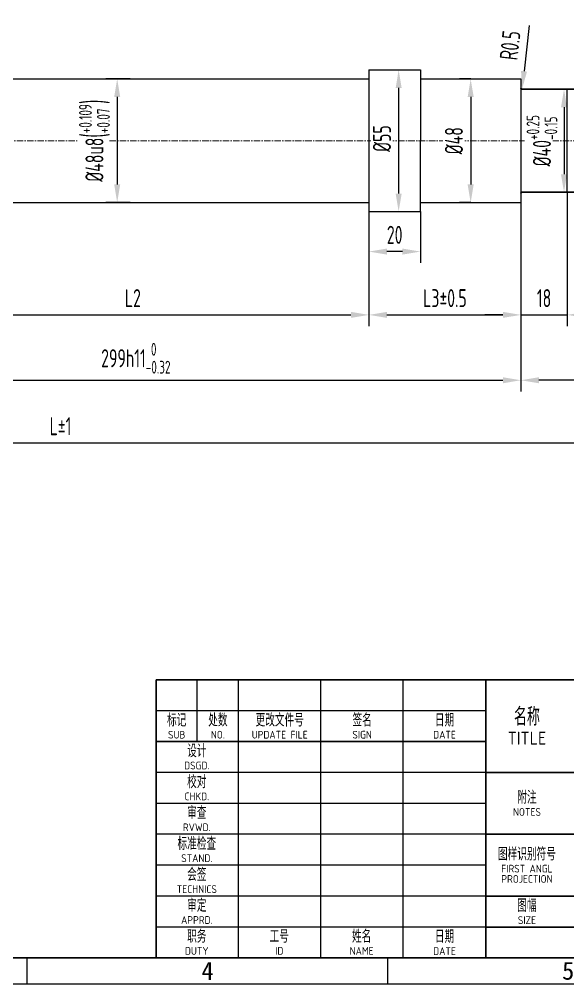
# Model space of a CAD drawing. Header units: millimetres. Extents: x 189 to 1029, y 82 to 676.
# Drawn here: x 605.6 to 818.5, y 81.8 to 456.2 of the extents above; entities that cross this region are included whole.
import ezdxf
from ezdxf.enums import TextEntityAlignment as Align

# ---------------------------------------------------------------- set-up
doc = ezdxf.new("R2010")
doc.units = ezdxf.units.MM
doc.header["$LTSCALE"] = 2
doc.linetypes.add('CENTER', pattern=[50.8, 31.75, -6.35, 6.35, -6.35])
doc.linetypes.add('G', pattern=[2, 1.25, -0.25, 0.25, -0.25])
for name, color, linetype, lineweight in [('05', 1, 'G', 0), ('1粗实线', 7, 'Continuous', 35), ('5标注层', 3, 'Continuous', 18)]:
    doc.layers.add(name, color=color, linetype=linetype, lineweight=lineweight)
for name, color, linetype in [('2细线层', 3, 'Continuous'), ('6文本', 2, 'Continuous'), ('7标注层', 3, 'Continuous'), ('图框层', 7, 'Continuous')]:
    doc.layers.add(name, color=color, linetype=linetype)
doc.styles.add('PC_TEXTSTYLE', font='ISOCP.SHX', dxfattribs={"width": 0.707, "bigfont": 'GBCBIG.SHX'})
doc.styles.get("Standard").update_dxf_attribs({"font": 'SimSun.ttf'})
doc.styles.add('文字', font='isocp.shx', dxfattribs={"bigfont": 'gbcbig.shx'})
doc.dimstyles.new('GB_LINEAR', dxfattribs={"dimtxt": 3.5, "dimasz": 3.5, "dimexe": 2.2, "dimexo": 0, "dimgap": 1.5, "dimtad": 1, "dimdsep": 46, "dimtxsty": 'PC_TEXTSTYLE', "dimcen": 0, "dimclrd": 3, "dimclre": 3, "dimclrt": 2, "dimadec": 0, "dimazin": 2, "dimtp": 0.1, "dimtm": 0.1, "dimtfac": 0.71, "dimtdec": 3, "dimtmove": 0, "dimatfit": 3, "dimfxl": 1, "dimtfill": 1, "dimarcsym": 0})
doc.dimstyles.new('GB_RADIAL', dxfattribs={"dimtxt": 3.5, "dimasz": 3.5, "dimexe": 2.2, "dimexo": 2, "dimgap": 1.5, "dimtad": 1, "dimjust": 4, "dimdsep": 46, "dimtxsty": 'PC_TEXTSTYLE', "dimcen": 0, "dimclrd": 3, "dimclre": 3, "dimclrt": 2, "dimadec": 0, "dimazin": 2, "dimtp": 0.1, "dimtm": 0.1, "dimtfac": 0.71, "dimtdec": 3, "dimtmove": 0, "dimatfit": 2, "dimfxl": 1, "dimtfill": 1, "dimarcsym": 0})

# ---------------------------------------------------------------- blocks, each defined once
blk = doc.blocks.new('*D29')
at = {"layer": '7标注层', "color": 3, "linetype": 'Continuous', "lineweight": -2, "transparency": 16777216}
for p, q in [((648.59, 433.04), (639.2, 433.04)), ((643.6, 426.04), (643.6, 392.04)), ((648.59, 385.04), (639.2, 385.04))]:
    blk.add_line(p, q, dxfattribs=at)
at = {"layer": '7标注层', "color": 3, "transparency": 16777216}
for points in [[(644.77, 426.04), (642.44, 426.04), (643.6, 433.04)], [(642.44, 392.04), (644.77, 392.04), (643.6, 385.04)]]:
    blk.add_solid(points, dxfattribs=at)
at = {"layer": 'Defpoints', "color": 0, "transparency": 16777216}
for p in [(648.59, 433.04), (643.6, 385.04), (648.59, 385.04)]:
    blk.add_point(p, dxfattribs=at)
at = {"layer": '7标注层', "color": 2, "transparency": 16777216, "insert": (634.77, 409.04), "char_height": 7, "attachment_point": 5, "rotation": 90, "style": 'PC_TEXTSTYLE', "bg_fill": 3, "box_fill_scale": 1.1, "bg_fill_color": 257, "bg_fill_transparency": 0}
blk.add_mtext('{\\A1;%%c48{}{{u8\\H0.7143x;{\\H2x;\\W0.5;(}\\S+0.109^ +0.07;{\\H2x;\\W0.5;)}}}}', dxfattribs=at)
blk = doc.blocks.new('*D1')
at = {"layer": '7标注层', "color": 3, "linetype": 'Continuous', "lineweight": -2, "transparency": 16777216}
for p, q in [((751.34, 436.54), (757.28, 436.54)), ((752.88, 429.54), (752.88, 388.54)), ((751.34, 381.54), (757.28, 381.54))]:
    blk.add_line(p, q, dxfattribs=at)
at = {"layer": '7标注层', "color": 3, "transparency": 16777216}
for points in [[(754.05, 429.54), (751.72, 429.54), (752.88, 436.54)], [(751.72, 388.54), (754.05, 388.54), (752.88, 381.54)]]:
    blk.add_solid(points, dxfattribs=at)
at = {"layer": 'Defpoints', "color": 0, "transparency": 16777216}
for p in [(751.34, 436.54), (751.34, 381.54), (752.88, 381.54)]:
    blk.add_point(p, dxfattribs=at)
at = {"layer": '7标注层', "color": 2, "transparency": 16777216, "insert": (746.38, 409.87), "char_height": 7, "attachment_point": 5, "rotation": 90, "style": 'PC_TEXTSTYLE', "bg_fill": 3, "box_fill_scale": 1.1, "bg_fill_color": 257, "bg_fill_transparency": 0}
blk.add_mtext('%%c55', dxfattribs=at)
blk = doc.blocks.new('*D2')
at = {"layer": '7标注层', "color": 3, "linetype": 'Continuous', "lineweight": -2, "transparency": 16777216}
for p, q in [((780.84, 433.04), (776.44, 433.04)), ((780.84, 426.04), (780.84, 392.04)), ((780.84, 385.04), (776.44, 385.04))]:
    blk.add_line(p, q, dxfattribs=at)
at = {"layer": '7标注层', "color": 3, "transparency": 16777216}
for points in [[(782.01, 426.04), (779.67, 426.04), (780.84, 433.04)], [(779.67, 392.04), (782.01, 392.04), (780.84, 385.04)]]:
    blk.add_solid(points, dxfattribs=at)
at = {"layer": 'Defpoints', "color": 0, "transparency": 16777216}
for p in [(780.84, 433.04), (780.84, 385.04), (780.84, 385.04)]:
    blk.add_point(p, dxfattribs=at)
at = {"layer": '7标注层', "color": 2, "transparency": 16777216, "insert": (774.34, 409.04), "char_height": 7, "attachment_point": 5, "rotation": 90, "style": 'PC_TEXTSTYLE', "bg_fill": 3, "box_fill_scale": 1.1, "bg_fill_color": 257, "bg_fill_transparency": 0}
blk.add_mtext('%%c48', dxfattribs=at)
blk = doc.blocks.new('*D41')
at = {"layer": '7标注层', "color": 3, "linetype": 'Continuous', "lineweight": -2, "transparency": 16777216}
for p, q in [((501.34, 389.04), (501.34, 311.64)), ((800.34, 389.04), (800.34, 311.64)), ((508.34, 316.04), (793.34, 316.04))]:
    blk.add_line(p, q, dxfattribs=at)
at = {"layer": '7标注层', "color": 3, "transparency": 16777216}
for points in [[(508.34, 317.21), (508.34, 314.87), (501.34, 316.04)], [(793.34, 314.87), (793.34, 317.21), (800.34, 316.04)]]:
    blk.add_solid(points, dxfattribs=at)
at = {"layer": 'Defpoints', "color": 0, "transparency": 16777216}
for p in [(501.34, 389.04), (800.34, 389.04), (800.34, 316.04)]:
    blk.add_point(p, dxfattribs=at)
at = {"layer": '7标注层', "color": 2, "transparency": 16777216, "insert": (650.84, 324.59), "char_height": 7, "attachment_point": 5, "style": 'PC_TEXTSTYLE', "bg_fill": 3, "box_fill_scale": 1.1, "bg_fill_color": 257, "bg_fill_transparency": 0}
blk.add_mtext('{\\A1;299h11{}{\\H0.71x;\\C2;\\S 0^ -0.32;}}', dxfattribs=at)
blk = doc.blocks.new('*D4')
at = {"layer": '7标注层', "color": 3, "linetype": 'Continuous', "lineweight": -2, "transparency": 16777216}
for p, q in [((555.08, 386.04), (555.08, 337.02)), ((741.34, 386.04), (741.34, 337.02)), ((562.08, 341.42), (734.34, 341.42))]:
    blk.add_line(p, q, dxfattribs=at)
at = {"layer": '7标注层', "color": 3, "transparency": 16777216}
for points in [[(562.08, 342.59), (562.08, 340.26), (555.08, 341.42)], [(734.34, 340.26), (734.34, 342.59), (741.34, 341.42)]]:
    blk.add_solid(points, dxfattribs=at)
at = {"layer": 'Defpoints', "color": 0, "transparency": 16777216}
for p in [(555.08, 386.04), (741.34, 386.04), (741.34, 341.42)]:
    blk.add_point(p, dxfattribs=at)
at = {"layer": '7标注层', "color": 2, "transparency": 16777216, "insert": (649.69, 347.92), "char_height": 7, "attachment_point": 5, "style": 'PC_TEXTSTYLE', "bg_fill": 3, "box_fill_scale": 1.1, "bg_fill_color": 257, "bg_fill_transparency": 0}
blk.add_mtext('L2', dxfattribs=at)
blk = doc.blocks.new('*D5')
at = {"layer": '7标注层', "color": 3, "linetype": 'Continuous', "lineweight": -2, "transparency": 16777216}
for p, q in [((741.34, 385.04), (741.34, 337.02)), ((800.34, 385.04), (800.34, 337.02)), ((748.34, 341.42), (793.34, 341.42))]:
    blk.add_line(p, q, dxfattribs=at)
at = {"layer": '7标注层', "color": 3, "transparency": 16777216}
for points in [[(748.34, 342.59), (748.34, 340.26), (741.34, 341.42)], [(793.34, 340.26), (793.34, 342.59), (800.34, 341.42)]]:
    blk.add_solid(points, dxfattribs=at)
at = {"layer": 'Defpoints', "color": 0, "transparency": 16777216}
for p in [(741.34, 385.04), (800.34, 385.04), (800.34, 341.42)]:
    blk.add_point(p, dxfattribs=at)
at = {"layer": '7标注层', "color": 2, "transparency": 16777216, "insert": (770.84, 347.92), "char_height": 7, "attachment_point": 5, "style": 'PC_TEXTSTYLE', "bg_fill": 3, "box_fill_scale": 1.1, "bg_fill_color": 257, "bg_fill_transparency": 0}
blk.add_mtext('L3%%p0.5', dxfattribs=at)
blk = doc.blocks.new('*D6')
at = {"layer": '7标注层', "color": 3, "linetype": 'Continuous', "lineweight": -2, "transparency": 16777216}
for p, q in [((741.34, 381.54), (741.34, 361.6)), ((761.34, 381.54), (761.34, 361.6)), ((754.34, 366), (748.34, 366))]:
    blk.add_line(p, q, dxfattribs=at)
at = {"layer": '7标注层', "color": 3, "transparency": 16777216}
for points in [[(748.34, 367.17), (748.34, 364.83), (741.34, 366)], [(754.34, 364.83), (754.34, 367.17), (761.34, 366)]]:
    blk.add_solid(points, dxfattribs=at)
at = {"layer": 'Defpoints', "color": 0, "transparency": 16777216}
for p in [(741.34, 381.54), (761.34, 381.54), (741.34, 366)]:
    blk.add_point(p, dxfattribs=at)
at = {"layer": '7标注层', "color": 2, "transparency": 16777216, "insert": (751.34, 372.5), "char_height": 7, "attachment_point": 5, "style": 'PC_TEXTSTYLE', "bg_fill": 3, "box_fill_scale": 1.1, "bg_fill_color": 257, "bg_fill_transparency": 0}
blk.add_mtext('20', dxfattribs=at)
blk = doc.blocks.new('*D25')
at = {"layer": '7标注层', "color": 3, "linetype": 'Continuous', "lineweight": -2, "transparency": 16777216}
for p, q in [((877.34, 396.44), (877.34, 287.31)), ((365.84, 392.04), (365.84, 287.31)), ((372.84, 291.71), (870.34, 291.71))]:
    blk.add_line(p, q, dxfattribs=at)
at = {"layer": '7标注层', "color": 3, "transparency": 16777216}
for points in [[(372.84, 292.87), (372.84, 290.54), (365.84, 291.71)], [(870.34, 290.54), (870.34, 292.87), (877.34, 291.71)]]:
    blk.add_solid(points, dxfattribs=at)
at = {"layer": 'Defpoints', "color": 0, "transparency": 16777216}
for p in [(877.34, 396.44), (365.84, 392.04), (877.34, 291.71)]:
    blk.add_point(p, dxfattribs=at)
at = {"layer": '7标注层', "color": 2, "transparency": 16777216, "insert": (621.59, 298.21), "char_height": 7, "attachment_point": 5, "style": 'PC_TEXTSTYLE', "bg_fill": 3, "box_fill_scale": 1.1, "bg_fill_color": 257, "bg_fill_transparency": 0}
blk.add_mtext('L%%p1', dxfattribs=at)
blk = doc.blocks.new('ZwmFrameMain_A3^_^无分区图框^_^landscape')
at = {"layer": '1粗实线'}
blk.add_line((0, 0), (390, 0), dxfattribs=at)
at = {"layer": '2细线层'}
for p, q in [((185, -5), (185, 0)), ((255, -5), (255, 0)), ((-25, -5), (395, -5))]:
    blk.add_line(p, q, dxfattribs=at)
at = {"layer": '6文本', "char_height": 3.5, "attachment_point": 5}
for s, insert in [('4', (220, -2.5)), ('5', (290, -2.5))]:
    blk.add_mtext_dynamic_manual_height_columns(s, width=32.54412, gutter_width=159.57, heights=[0], dxfattribs=dict(at, insert=insert))
blk = doc.blocks.new('ZwmFrameMain_上海电机厂有限公司')
at = {"layer": '1粗实线'}
for p, q in [((-180, 54), (0, 54)), ((-180, 0), (-180, 54)), ((-116, 0), (-116, 54)), ((-116, 42), (-180, 42)), ((-116, 36), (0, 36)), ((-116, 24), (0, 24)), ((-116, 12), (-58, 12)), ((-116, 6), (-58, 6)), ((0, 0), (-180, 0))]:
    blk.add_line(p, q, dxfattribs=at)
at = {"layer": '2细线层'}
for p, q in [((-172, 42), (-172, 54)), ((-164, 0), (-164, 54)), ((-148, 0), (-148, 54)), ((-132, 0), (-132, 54)), ((-116, 48), (-180, 48)), ((-116, 36), (-180, 36)), ((-116, 30), (-180, 30)), ((-116, 24), (-180, 24)), ((-116, 18), (-180, 18)), ((-116, 12), (-180, 12)), ((-116, 6), (-180, 6))]:
    blk.add_line(p, q, dxfattribs=at)
at = {"layer": '5标注层', "style": '文字'}
for tag, height, width, p, p2 in [('标记', 2.5, 2.4576, (-180, 49.68), (-172, 49.68)), ('处数', 2.5, 2.470054, (-171.98, 49.68), (-164, 49.68)), ('更改文件号', 2.5, 1.899602, (-163.87, 49.68), (-148.34, 49.68)), ('修改签名', 2.5, 2.402886, (-147.91, 49.68), (-132.45, 49.68)), ('修改日期', 2.5, 2.4576, (-132, 49.68), (-116, 49.68)), ('零组件图号', 5, 2.568153, (-42, 41.64), (0, 41.64)), ('零组件名称', 5, 2.551899, (-100, 41.22), (-58, 41.22)), ('设计工号', 2.5, 1.553239, (-161.25, 37.49), (-151.14, 37.49)), ('设计姓名', 2.5, 1.81399, (-146.69, 37.49), (-135.02, 37.49)), ('设计日期', 2.5, 1.957612, (-131.06, 37.49), (-118.31, 37.49)), ('材料代码', 3.5, 4.55336, (-100, 31.72), (-58, 31.72)), ('校对工号', 2.5, 1.553239, (-161.25, 31.49), (-151.14, 31.49)), ('校对姓名', 2.5, 1.81399, (-146.69, 31.49), (-135.02, 31.49)), ('校对日期', 2.5, 1.957612, (-131.06, 31.49), (-118.31, 31.49)), ('版本', 3.5, 1.25, (-11.43, 31.33), (-6.84, 31.33)), ('审查工号', 2.5, 1.553239, (-161.25, 25.49), (-151.14, 25.49)), ('审查姓名', 2.5, 1.81399, (-146.69, 25.49), (-135.02, 25.49)), ('审查日期', 2.5, 1.957612, (-131.06, 25.49), (-118.31, 25.49)), ('材料名称', 3.5, 4.60332, (-100.29, 24.47), (-58, 24.47)), ('标准检查工号', 2.5, 1.027275, (-161.25, 19.49), (-151.14, 19.49)), ('标准检查姓名', 2.5, 1.194815, (-146.69, 19.49), (-135.02, 19.49)), ('标准检查日期', 2.5, 1.294717, (-131.06, 19.49), (-118.31, 19.49)), ('比例', 3.5, 3.121951, (-72, 13.18), (-58, 13.18)), ('会签工号', 2.5, 1.553239, (-161.25, 13.49), (-151.14, 13.49)), ('会签姓名', 2.5, 1.81399, (-146.69, 13.49), (-135.02, 13.49)), ('会签日期', 2.5, 1.957612, (-131.06, 13.49), (-118.31, 13.49)), ('共几张', 2.5, 5.565476, (-81.32, 8.94), (-76.45, 8.94)), ('第几张', 2.5, 5.565476, (-67.35, 8.95), (-62.48, 8.95)), ('审定工号', 2.5, 1.553239, (-161.25, 7.49), (-151.14, 7.49)), ('审定姓名', 2.5, 1.81399, (-146.69, 7.49), (-135.02, 7.49)), ('审定日期', 2.5, 1.957612, (-131.06, 7.49), (-118.31, 7.49))]:
    blk.add_attdef(tag, text='', height=height, dxfattribs=dict(at, width=width)).set_placement(p, p2, align=Align.FIT)
for tag, height, p, p2 in [('特征码', 3.5, (-37.43, 28.33), (-30.54, 28.33)), ('重量', 3.5, (-11.43, 25.33), (-6.91, 25.33)), ('图幅', 3.5, (-95.58, 7.53), (-91.13, 7.53)), ('备注', 2.5, (-88.76, 1.83), (-85.5, 1.83))]:
    blk.add_attdef(tag, text='', height=height, dxfattribs=at).set_placement(p, p2, align=Align.FIT)
at = {"layer": '6文本', "char_height": 2.5, "attachment_point": 5, "style": '文字'}
for s, width, gutter_width, heights, insert in [('\\pxsm0.8;{\\H1.4x;名称\\P\\ps*;}TITLE', 12.1364, 12.5, [0], (-108, 45)), ('\\pxsm0.8;标记\\P\\ps*;{\\H0.6x;SUB}', 8, 12.5, [0], (-176, 45)), ('\\pxsm0.8;处数\\P\\ps*;{\\H0.6x;NO.}', 8, 12.5, [0], (-168, 45)), ('\\pxsm0.8;更改文件号\\P\\ps*;{\\H0.6x;UPDATE FILE}', 12.1364, 12.5, [0], (-156, 45)), ('\\pxsm0.8;签名\\P\\ps*;{\\H0.6x;SIGN}', 12.1364, 12.5, [0], (-140, 45)), ('\\pxsm0.8;日期\\P\\ps*;{\\H0.6x;DATE}', 12.1364, 12.5, [0], (-124, 45)), ('\\pxsm0.8;设计\\P\\ps*;{\\H0.6x;DSGD.}', 8, 12.5, [0], (-172.09, 39.03)), ('\\pxsm0.8;校对\\P\\ps*;{\\H0.6x;CHKD.}', 8, 12.5, [0], (-172.09, 33.03)), ('\\pxsm0.8;附注\\P\\ps*;{\\H0.6x;NOTES}', 12.1364, 12.5, [0], (-108, 30)), ('\\pxsm0.8;审查\\P\\ps*;{\\H0.6x;RVWD.}', 8, 12.5, [0], (-172.09, 27.03)), ('\\pxsm0.8;标准检查\\P\\ps*;{\\H0.6x;STAND.}', 8, 12.5, [0], (-172.09, 21.03)), ('\\pxsm0.8;图样识别符号\\P{\\H0.6x;FIRST ANGL PROJECTION}', 19.1822, 12.5, [0], (-108, 18)), ('\\pxsm0.8;会签\\P\\ps*;{\\H0.6x;TECHNICS}', 8, 12.5, [0], (-172.09, 15.03)), ('\\pxsm0.8;审定\\P\\ps*;{\\H0.6x;APPRD.}', 11.7478, 0, [5.46], (-172.09, 9.03)), ('\\pxsm0.8;图幅\\P\\ps*;{\\H0.6x;SIZE}', 12.1364, 12.5, [0], (-108, 9)), ('\\pxsm0.8;职务\\P\\ps*;{\\H0.6x;DUTY}', 11.7478, 0, [5.46], (-172.09, 3.03)), ('\\pxsm0.8;姓名\\P\\ps*;{\\H0.6x;NAME}', 11.7478, 0, [5.46], (-140.09, 3.03)), ('\\pxsm0.8;日期\\P\\ps*;{\\H0.6x;DATE}', 12.1364, 12.5, [0], (-124, 3)), ('\\pxsm0.8;工号\\P\\ps*;{\\H0.6x;ID}', 11.7478, 0, [5.46], (-156.09, 3.03))]:
    blk.add_mtext_dynamic_manual_height_columns(s, width=width, gutter_width=gutter_width, heights=heights, dxfattribs=dict(at, insert=insert))
blk = doc.blocks.new('*D27')
at = {"layer": '5标注层', "color": 3, "linetype": 'Continuous', "lineweight": -2, "transparency": 16777216}
for p, q in [((800.34, 389.04), (800.34, 311.64)), ((851.34, 389.04), (851.34, 311.64)), ((844.34, 316.04), (807.34, 316.04))]:
    blk.add_line(p, q, dxfattribs=at)
at = {"layer": '5标注层', "color": 3, "transparency": 16777216}
for points in [[(807.34, 317.21), (807.34, 314.87), (800.34, 316.04)], [(844.34, 314.87), (844.34, 317.21), (851.34, 316.04)]]:
    blk.add_solid(points, dxfattribs=at)
at = {"layer": 'Defpoints', "color": 0, "transparency": 16777216}
for p in [(800.34, 389.04), (851.34, 389.04), (800.34, 316.04)]:
    blk.add_point(p, dxfattribs=at)
at = {"layer": '5标注层', "color": 2, "transparency": 16777216, "insert": (825.84, 322.54), "char_height": 7, "attachment_point": 5, "style": 'PC_TEXTSTYLE', "bg_fill": 3, "box_fill_scale": 1.1, "bg_fill_color": 257, "bg_fill_transparency": 0}
blk.add_mtext('51', dxfattribs=at)
blk = doc.blocks.new('*D28')
at = {"layer": '5标注层', "color": 3, "linetype": 'Continuous', "lineweight": -2, "transparency": 16777216}
for p, q in [((818.34, 389.04), (818.34, 337.02)), ((800.34, 385.04), (800.34, 337.02)), ((793.34, 341.42), (786.34, 341.42)), ((800.34, 341.42), (818.34, 341.42)), ((825.34, 341.42), (832.34, 341.42))]:
    blk.add_line(p, q, dxfattribs=at)
at = {"layer": '5标注层', "color": 3, "transparency": 16777216}
for points in [[(793.34, 340.26), (793.34, 342.59), (800.34, 341.42)], [(825.34, 342.59), (825.34, 340.26), (818.34, 341.42)]]:
    blk.add_solid(points, dxfattribs=at)
at = {"layer": 'Defpoints', "color": 0, "transparency": 16777216}
for p in [(818.34, 389.04), (800.34, 385.04), (818.34, 341.42)]:
    blk.add_point(p, dxfattribs=at)
at = {"layer": '5标注层', "color": 2, "transparency": 16777216, "insert": (809.34, 347.92), "char_height": 7, "attachment_point": 5, "style": 'PC_TEXTSTYLE', "bg_fill": 3, "box_fill_scale": 1.1, "bg_fill_color": 257, "bg_fill_transparency": 0}
blk.add_mtext('18', dxfattribs=at)
blk = doc.blocks.new('*D30')
at = {"layer": '5标注层', "color": 3, "linetype": 'Continuous', "lineweight": -2, "transparency": 16777216}
for p, q in [((818.34, 429.04), (812.68, 429.04)), ((817.08, 422.04), (817.08, 396.04)), ((818.34, 389.04), (812.68, 389.04))]:
    blk.add_line(p, q, dxfattribs=at)
at = {"layer": '5标注层', "color": 3, "transparency": 16777216}
for points in [[(818.24, 422.04), (815.91, 422.04), (817.08, 429.04)], [(815.91, 396.04), (818.24, 396.04), (817.08, 389.04)]]:
    blk.add_solid(points, dxfattribs=at)
at = {"layer": 'Defpoints', "color": 0, "transparency": 16777216}
for p in [(818.34, 429.04), (817.08, 389.04), (818.34, 389.04)]:
    blk.add_point(p, dxfattribs=at)
at = {"layer": '5标注层', "color": 2, "transparency": 16777216, "insert": (808.52, 409.04), "char_height": 7, "attachment_point": 5, "rotation": 90, "style": 'PC_TEXTSTYLE', "bg_fill": 3, "box_fill_scale": 1.1, "bg_fill_color": 257, "bg_fill_transparency": 0}
blk.add_mtext('{\\A1;%%c40{}{\\H0.71x;\\C2;\\S+0.25^ -0.15;}}', dxfattribs=at)
blk = doc.blocks.new('*D31')
at = {"layer": '5标注层', "color": 3, "lineweight": -2, "transparency": 16777216}
blk.add_line((803.55, 453.73), (801.56, 436), dxfattribs=at)
at = {"layer": '5标注层', "color": 3, "transparency": 16777216}
blk.add_solid([(800.4, 436.13), (802.72, 435.87), (800.78, 429.04)], dxfattribs=at)
at = {"layer": 'Defpoints', "color": 0, "transparency": 16777216}
for p in [(800.78, 429.04), (800.84, 429.54)]:
    blk.add_point(p, dxfattribs=at)
at = {"layer": '5标注层', "color": 2, "transparency": 16777216, "insert": (796.15, 446.07), "char_height": 7, "attachment_point": 5, "rotation": 83.6067, "style": 'PC_TEXTSTYLE', "bg_fill": 3, "box_fill_scale": 1.1, "bg_fill_color": 257, "bg_fill_transparency": 0}
blk.add_mtext('R0.5', dxfattribs=at)

msp = doc.modelspace()

# ---------------------------------------------------------------- linework, layer by layer
for p, q in [((741.34, 436.541), (761.34, 436.541)), ((761.34, 436.541), (761.34, 409.041)), ((556.34, 433.041), (741.34, 433.041)), ((761.34, 433.041), (800.34, 433.041)), ((761.34, 381.541), (761.34, 409.041)), ((556.34, 385.041), (741.34, 385.041)), ((761.34, 385.041), (800.34, 385.041)), ((741.34, 381.541), (761.34, 381.541))]:
    msp.add_line(p, q)
at = {"linetype": 'CENTER'}
for p, q in [((741.34, 436.541), (741.34, 381.541)), ((800.34, 433.041), (800.34, 429.541)), ((800.34, 429.541), (800.34, 389.041)), ((800.34, 388.541), (800.34, 385.041))]:
    msp.add_line(p, q, dxfattribs=at)
at = {"color": 7, "linetype": 'Continuous', "lineweight": 35}
msp.add_line((800.84, 429.041), (851.34, 429.041), dxfattribs=at)
at = {"lineweight": 35}
msp.add_arc((800.84, 429.541), 0.5, 180, 270, dxfattribs=at)
at = {"layer": '05'}
msp.add_line((344.632, 409.041), (905.512, 409.041), dxfattribs=at)

# ---------------------------------------------------------------- block references
at = {"layer": '图框层', "xscale": 2, "yscale": 2, "zscale": 2}
msp.add_blockref('ZwmFrameMain_上海电机厂有限公司', (1018.694, 91.769), dxfattribs=at)

# ---------------------------------------------------------------- next in the draw order: dimensions: what is measured, and where the dimension line sits
at = {"layer": '7标注层', "linetype": 'CENTER'}
for base, p1, p2, text, override, picture, middle in [((643.602, 385.041), (648.59, 433.041), (648.59, 385.041), '{\\A1;%%c<>{}{{u8\\H0.7143x;{\\H2x;\\W0.5;(}\\S+0.109^ +0.07;{\\H2x;\\W0.5;)}}}}', {"dimscale": 2, "dimpost": '<>', "dimtol": 0, "dimlim": 0, "dimtp": 0.109, "dimtm": -0.07, "dimtvp": 0.1}, '*D29', (634.766, 409.041)), ((780.84, 385.041), (780.84, 433.041), (780.84, 385.041), '%%c<>', {"dimscale": 2, "dimpost": '<>', "dimtvp": 0.1}, '*D2', (774.34, 409.041))]:
    dim = msp.add_linear_dim(base=base, p1=p1, p2=p2, angle=90, text=text, dimstyle='GB_LINEAR', override=override, dxfattribs=at)
    dim.commit()
    dim.dimension.update_dxf_attribs({"geometry": picture, "text_midpoint": middle})
dim = msp.add_linear_dim(base=(752.883, 381.541), p1=(751.34, 436.541), p2=(751.34, 381.541), angle=90, text='%%c<>', dimstyle='GB_LINEAR', override={"dimscale": 2, "dimpost": '<>', "dimtvp": 0.1}, dxfattribs=at)
dim.commit()
dim.dimension.update_dxf_attribs({"geometry": '*D1', "text_midpoint": (752.883, 409.865), "dimtype": 160})

# ---------------------------------------------------------------- next in the draw order: dimensions: what is measured, and where the dimension line sits
dim = msp.add_linear_dim(base=(800.34, 316.041), p1=(501.34, 389.041), p2=(800.34, 389.041), text='{\\A1;299h11{}{\\H0.71x;\\C2;\\S 0^ -0.32;}}', dimstyle='GB_LINEAR', override={"dimscale": 2, "dimpost": '<>', "dimtol": 0, "dimlim": 0, "dimtp": 0, "dimtm": 0.32, "dimtvp": 0.1}, dxfattribs=at)
dim.commit()
dim.dimension.update_dxf_attribs({"geometry": '*D41', "text_midpoint": (650.84, 316.041), "dimtype": 160})

# ---------------------------------------------------------------- next in the draw order: dimensions: what is measured, and where the dimension line sits
dim = msp.add_linear_dim(base=(741.34, 341.422), p1=(555.079, 386.041), p2=(741.34, 386.041), text='L2', dimstyle='GB_LINEAR', override={"dimscale": 2, "dimpost": '<>', "dimtvp": 0.1}, dxfattribs=at)
dim.commit()
dim.dimension.update_dxf_attribs({"geometry": '*D4', "text_midpoint": (649.694, 341.422), "dimtype": 160})

# ---------------------------------------------------------------- next in the draw order: dimensions: what is measured, and where the dimension line sits
dim = msp.add_linear_dim(base=(800.34, 341.422), p1=(741.34, 385.041), p2=(800.34, 385.041), text='L3%%p0.5', dimstyle='GB_LINEAR', override={"dimscale": 2, "dimpost": '<>', "dimtvp": 0.1}, dxfattribs=at)
dim.commit()
dim.dimension.update_dxf_attribs({"geometry": '*D5', "text_midpoint": (770.84, 347.922)})

# ---------------------------------------------------------------- next in the draw order: dimensions: what is measured, and where the dimension line sits
dim = msp.add_linear_dim(base=(741.34, 366.001), p1=(761.34, 381.541), p2=(741.34, 381.541), dimstyle='GB_LINEAR', override={"dimscale": 2, "dimlfac": 1, "dimtvp": 0.1}, dxfattribs=at)
dim.commit()
dim.dimension.update_dxf_attribs({"geometry": '*D6', "text_midpoint": (751.34, 372.501)})

# ---------------------------------------------------------------- next in the draw order: dimensions: what is measured, and where the dimension line sits
dim = msp.add_linear_dim(base=(877.34, 291.705), p1=(365.84, 392.041), p2=(877.34, 396.441), text='L%%p1', dimstyle='GB_LINEAR', override={"dimscale": 2, "dimpost": '<>', "dimtvp": 0.1}, dxfattribs=at)
dim.commit()
dim.dimension.update_dxf_attribs({"geometry": '*D25', "text_midpoint": (621.59, 298.205)})

# ---------------------------------------------------------------- next in the draw order: linework, layer by layer
msp.add_line((800.34, 428.241), (800.34, 388.541))
at = {"color": 7, "linetype": 'Continuous', "lineweight": 35}
msp.add_line((800.84, 389.041), (851.34, 389.041), dxfattribs=at)
at = {"lineweight": 35}
msp.add_arc((800.84, 388.541), 0.5, 90, 180, dxfattribs=at)

# ---------------------------------------------------------------- next in the draw order: block references
at = {"layer": '图框层', "xscale": 2, "yscale": 2, "zscale": 2}
msp.add_blockref('ZwmFrameMain_A3^_^无分区图框^_^landscape', (238.694, 91.769), dxfattribs=at)

# ---------------------------------------------------------------- next in the draw order: dimensions: what is measured, and where the dimension line sits
at = {"layer": '5标注层'}
dim = msp.add_linear_dim(base=(800.34, 316.041), p1=(851.34, 389.041), p2=(800.34, 389.041), dimstyle='GB_LINEAR', override={"dimscale": 2, "dimlfac": 1, "dimtvp": 0.1}, dxfattribs=at)
dim.commit()
dim.dimension.update_dxf_attribs({"geometry": '*D27', "text_midpoint": (825.84, 322.541)})

# ---------------------------------------------------------------- next in the draw order: linework, layer by layer
msp.add_line((818.34, 389.041), (818.34, 429.041))

# ---------------------------------------------------------------- next in the draw order: dimensions: what is measured, and where the dimension line sits
dim = msp.add_linear_dim(base=(818.34, 341.422), p1=(800.34, 385.041), p2=(818.34, 389.041), dimstyle='GB_LINEAR', override={"dimscale": 2, "dimlfac": 1, "dimtvp": 0.1}, dxfattribs=at)
dim.commit()
dim.dimension.update_dxf_attribs({"geometry": '*D28', "text_midpoint": (809.34, 347.922)})

# ---------------------------------------------------------------- next in the draw order: dimensions: what is measured, and where the dimension line sits
dim = msp.add_linear_dim(base=(817.076, 389.041), p1=(818.34, 429.041), p2=(818.34, 389.041), angle=90, text='{\\A1;%%c<>{}{\\H0.71x;\\C2;\\S+0.25^ -0.15;}}', dimstyle='GB_LINEAR', override={"dimscale": 2, "dimpost": '<>', "dimtol": 0, "dimlim": 0, "dimtp": 0.25, "dimtm": 0.15, "dimtvp": 0.1}, dxfattribs=at)
dim.commit()
dim.dimension.update_dxf_attribs({"geometry": '*D30', "text_midpoint": (808.524, 409.041)})

# ---------------------------------------------------------------- next in the draw order: dimensions: what is measured, and where the dimension line sits
dim = msp.add_radius_dim(center=(800.84, 429.541), mpoint=(800.785, 429.044), dimstyle='GB_RADIAL', override={"dimscale": 2, "dimtvp": 0.1}, dxfattribs=at)
dim.commit()
dim.dimension.update_dxf_attribs({"geometry": '*D31', "text_midpoint": (802.611, 445.343), "dimtype": 164})

doc.saveas('drawing.dxf')
